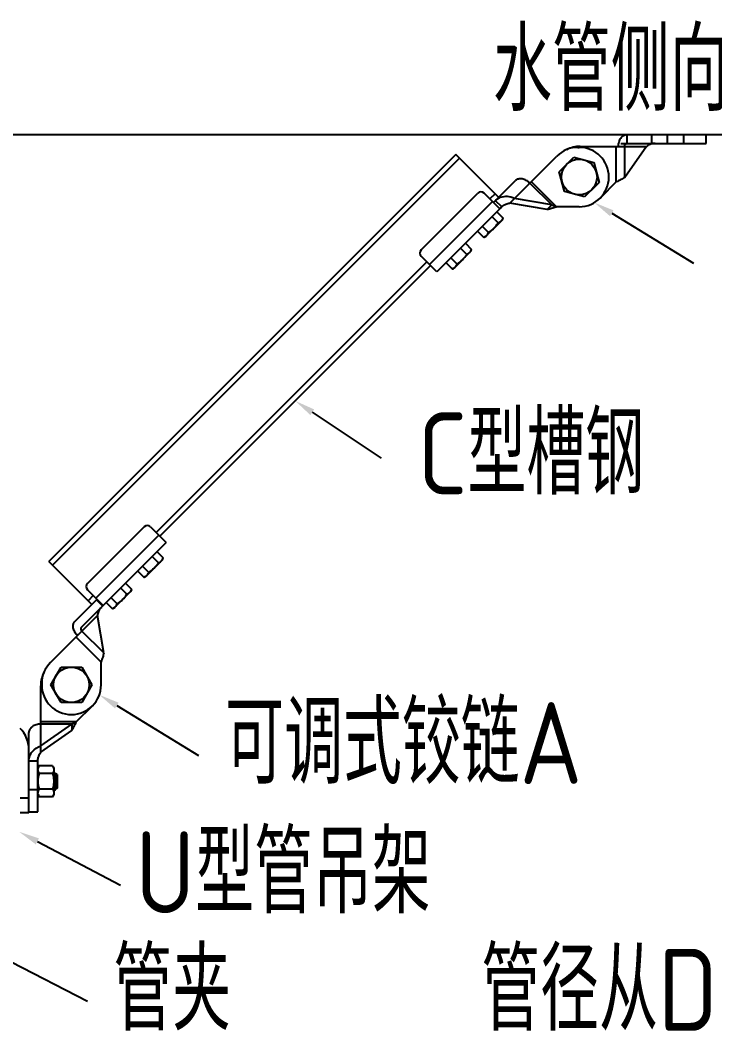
# Model space of a CAD drawing. Extents: x -427546 to -314919, y 698702 to 968782.
# Drawn here: x -418666 to -415270, y 900957 to 905900 of the extents above; entities that cross this region are included whole.
import ezdxf

# ---------------------------------------------------------------- set-up
doc = ezdxf.new("R2010")
doc.units = 0
doc.header["$LTSCALE"] = 1000
doc.header["$MEASUREMENT"] = 0
doc.layers.get('0').update_dxf_attribs({"linetype": 'CONTINUOUS'})
doc.layers.add('BZ', color=2, linetype='CONTINUOUS')
doc.styles.get("Standard").update_dxf_attribs({"font": 'GBENOR', "bigfont": 'GBCBIG'})

msp = doc.modelspace()

# ---------------------------------------------------------------- linework, layer by layer
at = {"linetype": 'CONTINUOUS'}
for p, q in [((-415700, 905340.4), (-415700, 905296.8)), ((-415700, 905340.4), (-415312.1, 905340.4)), ((-415580, 905340.4), (-415580, 905296.8)), ((-415503, 905340.4), (-415503, 905296.8)), ((-415421, 905296.8), (-415421, 905340.4)), ((-415312.1, 905296.8), (-415312.1, 905340.4)), ((-415729.1, 905296.8), (-415700, 905296.8)), ((-415700, 905296.8), (-415312.1, 905296.8)), ((-416536.6, 905243.6), (-418527.2, 903253.1)), ((-416326.2, 905033.1), (-416536.6, 905243.6)), ((-415939.2, 905277.8), (-415932.8, 905277.8)), ((-415928.4, 905282.3), (-415603.3, 905282.3)), ((-415751.3, 905108.8), (-415751.3, 905282.3)), ((-415603.3, 905282.3), (-415710.3, 905131.1)), ((-415710.3, 905131.1), (-415710.3, 905282.3)), ((-416518.7, 905225.6), (-418509.2, 903235.1)), ((-416271.7, 905005.5), (-416041.9, 905235.3)), ((-416030, 905158.6), (-415958.9, 905229.8)), ((-415958.9, 905229.8), (-415861.7, 905203.7)), ((-415861.7, 905203.7), (-415835.7, 905106.6)), ((-416004, 905061.5), (-416030, 905158.6)), ((-416351.8, 905007.5), (-416244.4, 905114.9)), ((-416174.3, 905102.9), (-416067.4, 904995.9)), ((-416044.3, 904987.4), (-416167, 905110.1)), ((-415835.7, 905106.6), (-415906.8, 905035.4)), ((-415751.3, 905108.8), (-415830.2, 905029.9)), ((-416706.1, 904776.4), (-416428.8, 905053.7)), ((-416322.5, 904978.1), (-416398, 905053.7)), ((-416344.1, 905051.1), (-416369.8, 905025.4)), ((-415906.8, 905035.4), (-416004, 905061.5)), ((-416665, 904704.6), (-416357, 905012.6)), ((-416311.5, 904986.2), (-416342.3, 905017)), ((-416089.1, 904974.1), (-416271.7, 905005.5)), ((-416067.4, 904995.9), (-416249.9, 905027.2)), ((-416089.1, 904974.1), (-416067.4, 904995.9)), ((-416311.5, 904986.2), (-416629, 904668.6)), ((-416335.2, 904962.5), (-416304.7, 904931.9)), ((-415932.8, 904987.4), (-416044.3, 904987.4)), ((-416406.3, 904891.3), (-416375.8, 904860.8)), ((-416390.8, 904841.1), (-416308.7, 904923.3)), ((-416358.9, 904938.8), (-416328.4, 904908.2)), ((-416308.7, 904923.3), (-416304.7, 904931.9)), ((-416430.1, 904867.6), (-416399.5, 904837.1)), ((-416489.2, 904808.5), (-416458.7, 904777.9)), ((-416390.8, 904841.1), (-416399.5, 904837.1)), ((-416629, 904668.6), (-416706.1, 904745.6)), ((-416544.9, 904687.1), (-416462.7, 904769.3)), ((-416512.9, 904784.7), (-416482.4, 904754.2)), ((-416462.7, 904769.3), (-416458.7, 904777.9)), ((-416677.8, 904717.4), (-418001, 903394.2)), ((-416659.8, 904699.4), (-417983, 903376.3)), ((-416584.1, 904713.6), (-416553.5, 904683.1)), ((-416560.4, 904737.3), (-416529.8, 904706.8)), ((-416544.9, 904687.1), (-416553.5, 904683.1)), ((-418060, 903422.5), (-418337.2, 903145.3)), ((-418029.2, 903422.5), (-417952.2, 903345.5)), ((-417988.1, 903381.4), (-418296.2, 903073.4)), ((-418260.2, 903037.5), (-417952.2, 903345.5)), ((-418052.8, 903179.1), (-417970.7, 903261.3)), ((-418020.9, 903276.8), (-417990.4, 903246.2)), ((-417997.2, 903300.5), (-417966.6, 903269.9)), ((-417970.7, 903261.3), (-417966.6, 903269.9)), ((-418316.7, 903042.6), (-418527.2, 903253.1)), ((-418068.3, 903229.4), (-418037.8, 903198.8)), ((-418092, 903205.6), (-418061.5, 903175.1)), ((-418052.8, 903179.1), (-418061.5, 903175.1)), ((-418260.5, 903037.7), (-418337.2, 903114.5)), ((-418174.9, 903122.8), (-418144.4, 903092.2)), ((-418151.2, 903146.5), (-418120.7, 903115.9)), ((-418124.7, 903107.3), (-418120.7, 903115.9)), ((-418398.5, 902960.8), (-418291.9, 903067.3)), ((-418309, 903086.2), (-418334.7, 903060.6)), ((-418294, 903065.3), (-418263.2, 903034.4)), ((-418222.3, 903075.3), (-418191.8, 903044.8)), ((-418206.8, 903025.1), (-418124.7, 903107.3)), ((-418367.7, 902930), (-418261.1, 903036.5)), ((-418246, 903051.6), (-418215.5, 903021.1)), ((-418206.8, 903025.1), (-418215.5, 903021.1)), ((-418518.9, 902758.3), (-418289, 902988.1)), ((-418257.7, 902805.6), (-418289, 902988.1)), ((-418393.7, 902883.5), (-418271, 902760.8)), ((-418257.7, 902805.6), (-418364.6, 902912.5)), ((-418516.8, 902649.3), (-418466.5, 902736.4)), ((-418466.5, 902736.4), (-418365.9, 902736.4)), ((-418365.9, 902736.4), (-418315.6, 902649.3)), ((-418271, 902649.3), (-418271, 902760.8)), ((-418565.9, 902319.8), (-418565.9, 902644.8)), ((-418561.4, 902655.6), (-418561.4, 902649.3)), ((-418466.5, 902562.2), (-418516.8, 902649.3)), ((-418315.6, 902649.3), (-418365.9, 902562.2)), ((-418365.9, 902562.2), (-418466.5, 902562.2)), ((-418392.3, 902467.8), (-418313.5, 902546.6)), ((-418392.3, 902467.8), (-418565.9, 902467.8)), ((-418414.6, 902457.5), (-418565.9, 902457.5)), ((-418565.9, 902350.6), (-418414.6, 902457.5)), ((-418565.9, 902319.8), (-418414.6, 902426.7)), ((-418414.6, 902457.5), (-418414.6, 902426.7)), ((-418624, 902024.9), (-418624, 902416.4)), ((-418624, 902278), (-418580.4, 902278)), ((-418580.4, 902028.6), (-418580.4, 902278)), ((-418580.4, 902242.7), (-418574.6, 902252.8)), ((-418507.8, 902252.8), (-418574.6, 902252.8)), ((-418507.8, 902252.8), (-418502, 902242.7)), ((-418502, 902242.7), (-418502, 902112.1)), ((-418507.8, 902215.1), (-418574.6, 902215.1)), ((-418498.1, 902213.9), (-418502, 902220.7)), ((-418495.1, 902214), (-418498.2, 902214)), ((-418493.3, 902217.2), (-418495.2, 902214.1)), ((-418493.3, 902217.2), (-418493.2, 902217.3)), ((-418486, 902210.1), (-418493.2, 902217.3)), ((-418486, 902210.1), (-418486, 902144.7)), ((-418624, 902137.5), (-418580.4, 902137.5)), ((-418507.8, 902139.7), (-418574.6, 902139.7)), ((-418502, 902140.7), (-418501.4, 902140.7)), ((-418501.6, 902140.9), (-418501.7, 902141.1)), ((-418501.6, 902140.9), (-418497.6, 902134)), ((-418497.5, 902133.8), (-418497.6, 902134)), ((-418496.9, 902133.8), (-418497.5, 902133.8)), ((-418496.9, 902133.8), (-418496.9, 902139.3)), ((-418494.5, 902136.3), (-418496.9, 902133.8)), ((-418494.5, 902136.3), (-418494.1, 902136.8)), ((-418494.1, 902136.8), (-418491.8, 902140.7)), ((-418491.9, 902140.7), (-418490, 902140.7)), ((-418490, 902147.7), (-418490, 902140.7)), ((-418486, 902144.7), (-418490, 902140.7)), ((-418667.5, 902097.5), (-418624, 902097.5)), ((-418580.4, 902112.1), (-418574.6, 902102)), ((-418507.8, 902102), (-418574.6, 902102)), ((-418507.8, 902102), (-418502, 902112.1)), ((-418667.5, 902024.9), (-418624, 902024.9)), ((-418624, 902028.6), (-418580.4, 902028.6))]:
    msp.add_line(p, q, dxfattribs=at)
for points in [[(-415773.6, 904955.6), (-415373.5, 904711.6)], [(-417238.2, 903982.4), (-416902, 903758.4)], [(-418194.1, 902548.2), (-417794.1, 902304.2)], [(-418582.7, 901883.8), (-418176.5, 901670)], [(-418710.8, 901295.2), (-418337.1, 901101.6)]]:
    msp.add_lwpolyline(points)
for centre in [(-415932.8, 905132.6), (-418416.2, 902649.3)]:
    msp.add_circle(centre, 87.1, dxfattribs=at)
for centre, radius, start, end in [((-415939.2, 905132.6), 145.2, 90, 135), ((-415928.4, 905137.1), 145.2, 90, 117.0003), ((-415932.8, 905132.6), 145.2, 270, 90), ((-416413.4, 905038.3), 21.8, 45, 135), ((-416690.7, 904761), 21.8, 135, 225), ((-418044.6, 903407.1), 21.8, 45, 135), ((-418321.8, 903129.9), 21.8, 135, 225), ((-418416.2, 902655.6), 145.2, 135, 180), ((-418420.7, 902644.8), 145.2, 152.9997, 180), ((-418416.2, 902649.3), 145.2, 180, 0), ((-418769.2, 902333.5), 145.2, 0, 45), ((-418551, 902233.9), 29.3, 172.5984, 173.3691), ((-418499, 902142.2), 2.94, 198.4953, 200.8866), ((-418551, 902120.9), 29.3, 186.6309, 187.4031)]:
    msp.add_arc(centre, radius, start, end, dxfattribs=at)
for points, knots in [([(-415741.1, 905282.3), (-415741.1, 905289.8), (-415739.1, 905304.3), (-415730.5, 905323.3), (-415717.1, 905336.8), (-415705.5, 905340.4), (-415700, 905340.4)], [0, 0, 0, 0, 0.287969, 0.555344, 0.790533, 1, 1, 1, 1]), ([(-415710.3, 905282.3), (-415710.3, 905285.9), (-415708.9, 905292.5), (-415702.8, 905296.8), (-415700, 905296.8)], [0, 0, 0, 0, 0.55976, 1, 1, 1, 1]), ([(-415579.3, 905294.3), (-415581.6, 905293.6), (-415590.1, 905290.7), (-415598, 905286.2), (-415603.3, 905282.3)], [0, 0, 0, 0, 0.265236, 1, 1, 1, 1]), ([(-416174.3, 905102.9), (-416179.6, 905108.1), (-416191.2, 905117), (-416210.8, 905124.4), (-416229.8, 905124.5), (-416240.6, 905118.7), (-416244.4, 905114.9)], [0, 0, 0, 0, 0.287971, 0.555344, 0.790532, 1, 1, 1, 1]), ([(-415710.3, 905131.1), (-415716.3, 905126.9), (-415729.9, 905119.2), (-415743.9, 905112.4), (-415751.3, 905108.8)], [0, 0, 0, 0, 0.468219, 1, 1, 1, 1]), ([(-416319.3, 905031.9), (-416321.4, 905031), (-416329.8, 905027.3), (-416337.5, 905021.8), (-416342.3, 905017)], [0, 0, 0, 0, 0.252907, 1, 1, 1, 1]), ([(-416249.9, 905027.2), (-416260.6, 905032.4), (-416283.9, 905039.1), (-416308.3, 905036.1), (-416319.3, 905031.9)], [0, 0, 0, 0, 0.500769, 1, 1, 1, 1]), ([(-416311.5, 904986.2), (-416306, 904991.7), (-416293.3, 905000.3), (-416278.7, 905004.3), (-416271.7, 905005.5)], [0, 0, 0, 0, 0.522516, 1, 1, 1, 1]), ([(-416044.3, 904987.4), (-416046.3, 904988.1), (-416054.1, 904990.6), (-416061.8, 904993.3), (-416067.4, 904995.9)], [0, 0, 0, 0, 0.254643, 1, 1, 1, 1]), ([(-416311.5, 904986.2), (-416313.8, 904983.9), (-416316.1, 904981.2), (-416321.5, 904977.1), (-416322.5, 904978.1)], [0, 0, 0, 0, 0.693247, 1, 1, 1, 1]), ([(-416089.1, 904974.1), (-416082, 904975.4), (-416066.9, 904979.7), (-416052.2, 904984.7), (-416044.3, 904987.4)], [0, 0, 0, 0, 0.468219, 1, 1, 1, 1]), ([(-416328.4, 904908.2), (-416327.1, 904908.8), (-416322, 904911.4), (-416317.2, 904914.8), (-416314.2, 904917.8)], [0, 0, 0, 0, 0.255699, 1, 1, 1, 1]), ([(-416314.2, 904917.8), (-416313.2, 904918.8), (-416309.4, 904923), (-416306.5, 904928), (-416304.7, 904931.9)], [0, 0, 0, 0, 0.246322, 1, 1, 1, 1]), ([(-416399.5, 904837.1), (-416398.8, 904837.4), (-416395.9, 904838.8), (-416393.2, 904840.4), (-416391.3, 904841.7)], [0, 0, 0, 0, 0.253346, 1, 1, 1, 1]), ([(-416385.3, 904846.6), (-416384.4, 904847.6), (-416380.5, 904851.9), (-416377.6, 904856.9), (-416375.8, 904860.8)], [0, 0, 0, 0, 0.246322, 1, 1, 1, 1]), ([(-416482.4, 904754.2), (-416481.1, 904754.8), (-416476, 904757.4), (-416471.2, 904760.7), (-416468.2, 904763.7)], [0, 0, 0, 0, 0.255699, 1, 1, 1, 1]), ([(-416468.2, 904763.7), (-416467.2, 904764.7), (-416463.4, 904769), (-416460.5, 904774), (-416458.7, 904777.9)], [0, 0, 0, 0, 0.246322, 1, 1, 1, 1]), ([(-416539.4, 904692.6), (-416538.4, 904693.6), (-416534.5, 904697.9), (-416531.6, 904702.9), (-416529.8, 904706.8)], [0, 0, 0, 0, 0.246322, 1, 1, 1, 1]), ([(-416553.5, 904683.1), (-416552.8, 904683.4), (-416550, 904684.8), (-416547.2, 904686.4), (-416545.3, 904687.7)], [0, 0, 0, 0, 0.253346, 1, 1, 1, 1]), ([(-417976.2, 903255.8), (-417975.2, 903256.8), (-417971.4, 903261), (-417968.5, 903266), (-417966.6, 903269.9)], [0, 0, 0, 0, 0.246322, 1, 1, 1, 1]), ([(-417990.4, 903246.2), (-417989, 903246.9), (-417983.9, 903249.4), (-417979.2, 903252.8), (-417976.2, 903255.8)], [0, 0, 0, 0, 0.255699, 1, 1, 1, 1]), ([(-418061.5, 903175.1), (-418060.8, 903175.4), (-418057.9, 903176.8), (-418055.2, 903178.4), (-418053.2, 903179.8)], [0, 0, 0, 0, 0.253346, 1, 1, 1, 1]), ([(-418047.3, 903184.6), (-418046.3, 903185.6), (-418042.5, 903189.9), (-418039.6, 903194.9), (-418037.8, 903198.8)], [0, 0, 0, 0, 0.246322, 1, 1, 1, 1]), ([(-418130.2, 903101.8), (-418129.2, 903102.8), (-418125.4, 903107), (-418122.5, 903112), (-418120.7, 903115.9)], [0, 0, 0, 0, 0.246322, 1, 1, 1, 1]), ([(-418144.4, 903092.2), (-418143, 903092.8), (-418137.9, 903095.4), (-418133.2, 903098.8), (-418130.2, 903101.8)], [0, 0, 0, 0, 0.255699, 1, 1, 1, 1]), ([(-418269.7, 903027.9), (-418275.3, 903022.4), (-418283.9, 903009.7), (-418287.9, 902995.2), (-418289, 902988.1)], [0, 0, 0, 0, 0.522516, 1, 1, 1, 1]), ([(-418260.5, 903037.7), (-418260.4, 903037.7), (-418260.3, 903037.1), (-418260.9, 903036.8), (-418261.1, 903036.5)], [0, 0, 0, 0, 0.126775, 1, 1, 1, 1]), ([(-418215.5, 903021.1), (-418214.8, 903021.4), (-418211.9, 903022.8), (-418209.2, 903024.4), (-418207.2, 903025.7)], [0, 0, 0, 0, 0.253346, 1, 1, 1, 1]), ([(-418201.3, 903030.6), (-418200.3, 903031.6), (-418196.5, 903035.9), (-418193.6, 903040.9), (-418191.8, 903044.8)], [0, 0, 0, 0, 0.246322, 1, 1, 1, 1]), ([(-418386.4, 902890.7), (-418391.7, 902896), (-418400.6, 902907.7), (-418408, 902927.2), (-418408.1, 902946.2), (-418402.3, 902957), (-418398.5, 902960.8)], [0, 0, 0, 0, 0.287971, 0.555344, 0.790532, 1, 1, 1, 1]), ([(-418367.7, 902930), (-418369.6, 902928), (-418370.9, 902920.7), (-418367.2, 902915), (-418364.6, 902912.5)], [0, 0, 0, 0, 0.440241, 1, 1, 1, 1]), ([(-418257.7, 902805.6), (-418259, 902798.4), (-418263.2, 902783.3), (-418268.3, 902768.6), (-418271, 902760.8)], [0, 0, 0, 0, 0.468219, 1, 1, 1, 1]), ([(-418565.9, 902457.5), (-418573.4, 902457.5), (-418587.9, 902455.6), (-418606.9, 902447), (-418620.4, 902433.6), (-418624, 902421.9), (-418624, 902416.4)], [0, 0, 0, 0, 0.287969, 0.555344, 0.790533, 1, 1, 1, 1]), ([(-418414.6, 902457.5), (-418412.8, 902458.2), (-418405.1, 902461.2), (-418397.9, 902465), (-418392.3, 902467.8)], [0, 0, 0, 0, 0.244001, 1, 1, 1, 1]), ([(-418414.6, 902426.7), (-418410.5, 902432.7), (-418402.8, 902446.3), (-418396, 902460.3), (-418392.3, 902467.8)], [0, 0, 0, 0, 0.468219, 1, 1, 1, 1]), ([(-418624, 902278), (-418624, 902286), (-418620.8, 902302.3), (-418603.6, 902330.8), (-418581.5, 902345.2), (-418565.9, 902350.6)], [0, 0, 0, 0, 0.244342, 0.495326, 1, 1, 1, 1]), ([(-418580.4, 902278), (-418580.4, 902285.8), (-418577.5, 902300.8), (-418570.1, 902314), (-418565.9, 902319.8)], [0, 0, 0, 0, 0.522516, 1, 1, 1, 1]), ([(-418580.4, 902234), (-418580.4, 902230.7), (-418579.2, 902224.1), (-418576.3, 902218.1), (-418574.6, 902215.1)], [0, 0, 0, 0, 0.485069, 1, 1, 1, 1]), ([(-418574.6, 902252.8), (-418575.3, 902251.6), (-418577.8, 902246.8), (-418579.6, 902241.6), (-418580.1, 902237.7)], [0, 0, 0, 0, 0.26074, 1, 1, 1, 1]), ([(-418507.8, 902252.8), (-418506.1, 902249.9), (-418503.2, 902243.8), (-418502, 902237.2), (-418502, 902234)], [0, 0, 0, 0, 0.514931, 1, 1, 1, 1]), ([(-418502, 902234), (-418502, 902230.7), (-418503.2, 902224.1), (-418506.1, 902218.1), (-418507.8, 902215.1)], [0, 0, 0, 0, 0.485069, 1, 1, 1, 1]), ([(-418574.6, 902215.1), (-418576.3, 902209), (-418579.3, 902196.5), (-418580.4, 902183.8), (-418580.4, 902177.4)], [0, 0, 0, 0, 0.500104, 1, 1, 1, 1]), ([(-418580.4, 902177.4), (-418580.4, 902171), (-418579.3, 902158.2), (-418576.3, 902145.8), (-418574.6, 902139.7)], [0, 0, 0, 0, 0.499896, 1, 1, 1, 1]), ([(-418507.8, 902215.1), (-418506, 902209), (-418503.1, 902196.5), (-418502, 902183.8), (-418502, 902177.4)], [0, 0, 0, 0, 0.500104, 1, 1, 1, 1]), ([(-418502, 902177.4), (-418502, 902171), (-418503.1, 902158.2), (-418506, 902145.8), (-418507.8, 902139.7)], [0, 0, 0, 0, 0.499896, 1, 1, 1, 1]), ([(-418496.9, 902139.3), (-418497.5, 902145.9), (-418498.1, 902156.9), (-418498.8, 902172.3), (-418499.4, 902185.5), (-418500, 902197.9), (-418500.6, 902208.3), (-418501.3, 902215.6), (-418501.5, 902219.5), (-418502, 902220.6)], [0, 0, 0, 0, 0.242677, 0.403766, 0.571084, 0.728325, 0.86011, 0.953625, 1, 1, 1, 1]), ([(-418497.9, 902134.8), (-418498.2, 902136), (-418498.5, 902139.3), (-418499.2, 902148.5), (-418500, 902163.8), (-418500.9, 902183.7), (-418501.6, 902197.6), (-418502, 902204.3)], [0, 0, 0, 0, 0.052851, 0.14115, 0.400167, 0.712507, 1, 1, 1, 1]), ([(-418497.9, 902213.4), (-418497.9, 902213.5), (-418497.9, 902213.7), (-418498, 902213.8), (-418498.1, 902213.9)], [0, 0, 0, 0, 0.571751, 1, 1, 1, 1]), ([(-418491.9, 902140.7), (-418492.1, 902140.7), (-418492.4, 902141.9), (-418492.7, 902143.4), (-418493.1, 902146.6), (-418493.4, 902150.5), (-418493.8, 902155.5), (-418494.3, 902163.4), (-418494.9, 902174.1), (-418495.6, 902186.8), (-418496.2, 902198.4), (-418497, 902207.1), (-418497.4, 902211.8), (-418497.9, 902213.4)], [0, 0, 0, 0, 0.00993, 0.035692, 0.077147, 0.133012, 0.201431, 0.280113, 0.457397, 0.641103, 0.8066, 0.931746, 1, 1, 1, 1]), ([(-418490, 902147.7), (-418490.6, 902153.8), (-418491.1, 902163.7), (-418491.9, 902177.3), (-418492.5, 902188.3), (-418493, 902197), (-418493.5, 902203.1), (-418493.8, 902206.8), (-418494.1, 902209.8), (-418494.4, 902212), (-418494.7, 902213.2), (-418494.9, 902214), (-418495.1, 902214)], [0, 0, 0, 0, 0.275467, 0.445769, 0.616141, 0.769932, 0.835819, 0.892144, 0.937558, 0.970974, 0.991706, 1, 1, 1, 1]), ([(-418493.2, 902217.3), (-418493.1, 902217.1), (-418493, 902216.3), (-418492.8, 902214.8), (-418492.6, 902212.4), (-418492.3, 902207.7), (-418492, 902200.2), (-418491.6, 902189.8), (-418491.2, 902178.3), (-418490.8, 902164.1), (-418490.4, 902153.9), (-418490, 902147.7)], [0, 0, 0, 0, 0.009691, 0.032013, 0.066681, 0.112991, 0.236161, 0.390242, 0.560502, 0.730169, 1, 1, 1, 1]), ([(-418574.6, 902139.7), (-418576.3, 902136.7), (-418579.2, 902130.7), (-418580.4, 902124), (-418580.4, 902120.8)], [0, 0, 0, 0, 0.514931, 1, 1, 1, 1]), ([(-418507.8, 902139.7), (-418506.1, 902136.7), (-418503.2, 902130.7), (-418502, 902124), (-418502, 902120.8)], [0, 0, 0, 0, 0.514931, 1, 1, 1, 1]), ([(-418496.9, 902139.3), (-418496.7, 902138.7), (-418496.4, 902137.7), (-418495.9, 902136.6), (-418495.1, 902135.8), (-418494.6, 902136.1), (-418494.5, 902136.3)], [0, 0, 0, 0, 0.409984, 0.688664, 0.852512, 1, 1, 1, 1]), ([(-418580.1, 902117.1), (-418580, 902115.8), (-418578.9, 902110.5), (-418576.6, 902105.5), (-418574.6, 902102)], [0, 0, 0, 0, 0.241319, 1, 1, 1, 1]), ([(-418502, 902120.8), (-418502, 902117.6), (-418503.2, 902110.9), (-418506.1, 902104.9), (-418507.8, 902102)], [0, 0, 0, 0, 0.485069, 1, 1, 1, 1])]:
    msp.add_open_spline(points, degree=3, knots=knots, dxfattribs=at)
for points in [[(-415561.5, 905296.8), (-415567.5, 905296.8), (-415573.6, 905295.9), (-415579.3, 905294.3)], [(-416349.8, 904882.2), (-416341.8, 904890.1), (-416334.8, 904899), (-416328.4, 904908.2)], [(-416391.3, 904841.7), (-416389.1, 904843.2), (-416387.2, 904844.8), (-416385.3, 904846.6)], [(-416375.8, 904860.8), (-416366.6, 904867.2), (-416357.7, 904874.2), (-416349.8, 904882.2)], [(-416503.8, 904728.2), (-416495.8, 904736.1), (-416488.8, 904745), (-416482.4, 904754.2)], [(-416529.8, 904706.8), (-416520.6, 904713.2), (-416511.7, 904720.2), (-416503.8, 904728.2)], [(-416545.3, 904687.7), (-416543.2, 904689.2), (-416541.2, 904690.8), (-416539.4, 904692.6)], [(-418037.8, 903198.8), (-418028.5, 903205.2), (-418019.7, 903212.3), (-418011.8, 903220.2)], [(-418011.8, 903220.2), (-418003.8, 903228.2), (-417996.8, 903237), (-417990.4, 903246.2)], [(-418053.2, 903179.8), (-418051.1, 903181.2), (-418049.1, 903182.8), (-418047.3, 903184.6)], [(-418191.8, 903044.8), (-418182.6, 903051.2), (-418173.7, 903058.3), (-418165.8, 903066.2)], [(-418165.8, 903066.2), (-418157.8, 903074.1), (-418150.8, 903083), (-418144.4, 903092.2)], [(-418207.2, 903025.7), (-418205.1, 903027.2), (-418203.1, 903028.8), (-418201.3, 903030.6)], [(-418501.8, 902141.2), (-418501.9, 902141.5), (-418501.9, 902141.8), (-418502, 902142)], [(-418497.6, 902134), (-418497.8, 902134.2), (-418497.8, 902134.5), (-418497.9, 902134.8)]]:
    msp.add_open_spline(points, degree=3, dxfattribs=at)
for points in [[(-415782.2, 904941.3), (-415858.9, 905007.6), (-415764.9, 904969.8)], [(-417247.5, 903968.5), (-417321.4, 904037.9), (-417229, 903996.3)], [(-418202.8, 902533.9), (-418279.5, 902600.2), (-418185.5, 902562.4)], [(-418590.4, 901869.1), (-418671.1, 901930.4), (-418574.9, 901898.6)]]:
    msp.add_solid(points)
at = {"layer": 'BZ'}
msp.add_line((-420265.5, 905340.4), (-413850.3, 905340.4), dxfattribs=at)

# ---------------------------------------------------------------- texts
for s, p in [('水管侧向及纵向支撑', (-416354.1, 905456)), ('C型槽钢', (-416723.9, 903580.8)), ('可调式铰链A', (-417664, 902165)), ('U型管吊架', (-418104.5, 901531.7)), ('管夹', (-418211.4, 900959)), ('管径从DN65到DN150', (-416411.7, 900958))]:
    msp.add_text(s, height=400, rotation=360).set_placement(p)

doc.saveas('drawing.dxf')
